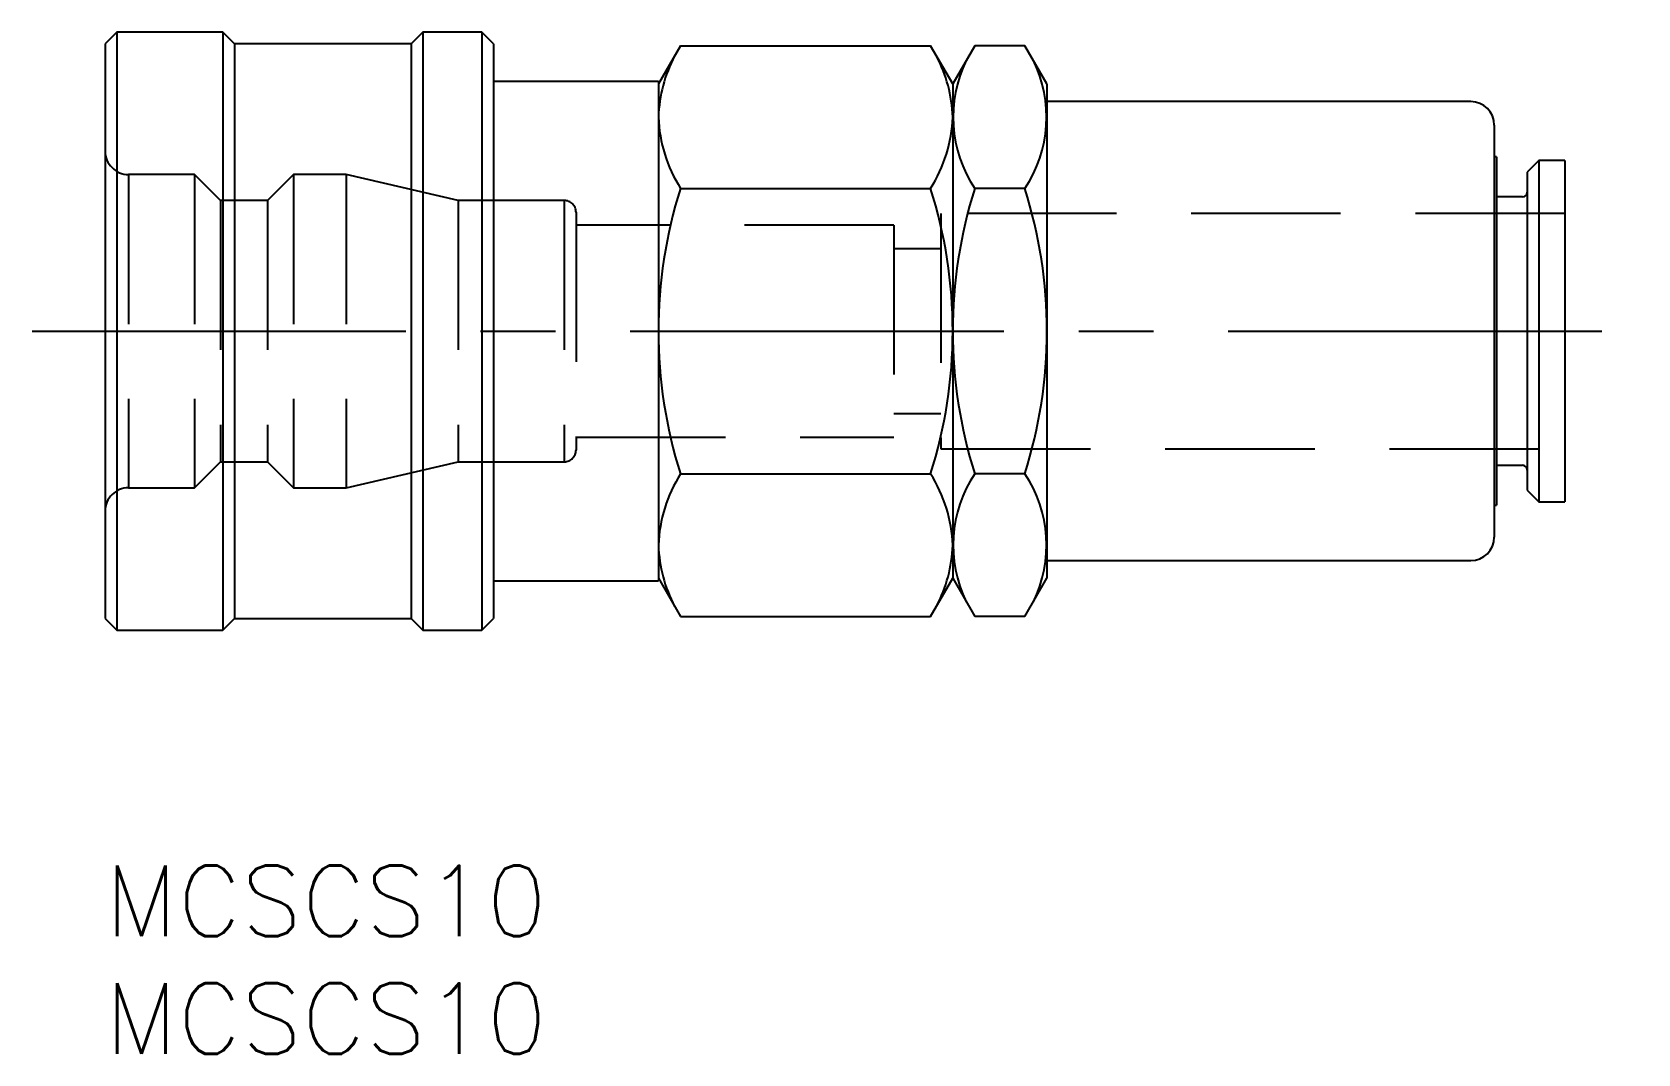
# Model space of a CAD drawing. Extents: x -3.1 to 65.1, y -8 to 35.4.
import ezdxf

# ---------------------------------------------------------------- set-up
doc = ezdxf.new("R2010")
doc.units = 0
doc.header["$LTSCALE"] = 0.5
doc.linetypes.add('CENTER', pattern=[50.8, 31.75, -6.35, 6.35, -6.35])
doc.linetypes.add('DASHED', pattern=[19.05, 12.7, -6.35])
for name, color, linetype in [('MSM_CENTER', 1, 'CENTER'), ('MSM_CONTINUOUS', 7, 'CONTINUOUS'), ('MSM_DASHED', 4, 'DASHED'), ('MSM_PART_NUMBER', 7, 'CONTINUOUS')]:
    doc.layers.add(name, color=color, linetype=linetype)
doc.styles.get("Standard").update_dxf_attribs({"font": 'txt.shx', "height": 3, "bigfont": 'bigfont.shx'})

msp = doc.modelspace()

# ---------------------------------------------------------------- linework, layer by layer
at = {"layer": 'MSM_CENTER'}
msp.add_line((-3.1, 22.7), (65.1, 22.7), dxfattribs=at)
at = {"layer": 'MSM_CONTINUOUS'}
for p, q in [((0.5, 35.4), (0, 34.9)), ((0, 34.9), (0, 10.5)), ((5, 35.4), (0.5, 35.4)), ((0.5, 35.4), (0.5, 10)), ((5.5, 34.9), (5, 35.4)), ((5, 35.4), (5, 10)), ((13, 34.9), (5.5, 34.9)), ((5.5, 34.9), (5.5, 10.5)), ((13.5, 35.4), (13, 34.9)), ((13, 34.9), (13, 10.5)), ((16, 35.4), (13.5, 35.4)), ((13.5, 35.4), (13.5, 10)), ((16.5, 34.9), (16, 35.4)), ((16, 35.4), (16, 10)), ((16.5, 34.9), (16.5, 10.5)), ((24.438, 34.824), (23.5, 33.2)), ((24.438, 34.824), (35.062, 34.824)), ((36, 33.2), (35.062, 34.824)), ((36.938, 34.824), (36, 33.2)), ((39.062, 34.824), (36.938, 34.824)), ((40, 33.2), (39.062, 34.824)), ((23.5, 33.3), (16.5, 33.3)), ((23.5, 33.3), (23.5, 12.1)), ((36, 33.2), (36, 12.2)), ((40, 33.2), (40, 12.2)), ((58, 32.45), (40, 32.45)), ((59, 31.45), (59, 13.95)), ((59.1, 30.1), (59, 30.1)), ((59.1, 30.1), (59.1, 15.3)), ((60.9, 29.95), (60.4, 29.45)), ((60.4, 29.45), (60.4, 15.95)), ((62, 29.95), (60.9, 29.95)), ((60.9, 29.95), (60.9, 15.45)), ((62, 29.95), (62, 15.45)), ((24.438, 28.762), (35.062, 28.762)), ((39.062, 28.762), (36.938, 28.762)), ((60.2, 28.4), (59.1, 28.4)), ((24.438, 16.638), (35.062, 16.638)), ((39.062, 16.638), (36.938, 16.638)), ((59.1, 17), (60.2, 17)), ((60.4, 15.95), (60.9, 15.45)), ((59, 15.3), (59.1, 15.3)), ((60.9, 15.45), (62, 15.45)), ((40, 12.95), (58, 12.95)), ((16.5, 12.1), (23.5, 12.1)), ((23.5, 12.2), (24.438, 10.576)), ((35.062, 10.576), (36, 12.2)), ((36, 12.2), (36.938, 10.576)), ((39.062, 10.576), (40, 12.2)), ((0, 10.5), (0.5, 10)), ((5, 10), (5.5, 10.5)), ((5.5, 10.5), (13, 10.5)), ((13, 10.5), (13.5, 10)), ((16, 10), (16.5, 10.5)), ((24.438, 10.576), (35.062, 10.576)), ((39.062, 10.576), (36.938, 10.576)), ((0.5, 10), (5, 10)), ((13.5, 10), (16, 10))]:
    msp.add_line(p, q, dxfattribs=at)
for centre, radius, start, end in [((29.561, 31.579), 6.065, 152.35641, 177.97216), ((29.939, 31.579), 6.065, 2.02784, 27.64359), ((41.464, 31.793), 5.448, 153.80753, 213.80753), ((34.536, 31.793), 5.448, 326.19247, 26.19247), ((58, 31.45), 1, 0, 90), ((29.609, 32.023), 6.113, 182.15152, 212.23273), ((29.891, 32.023), 6.113, 327.76727, 357.84848), ((43.562, 22.7), 20.062, 162.41205, 197.58795), ((15.938, 22.7), 20.062, 342.41205, 17.58795), ((56.062, 22.7), 20.062, 162.41205, 197.58795), ((19.938, 22.7), 20.062, 342.41205, 17.58795), ((60.2, 28.6), 0.2, 270, 0), ((29.609, 13.377), 6.113, 147.76727, 177.84848), ((29.891, 13.377), 6.113, 2.15152, 32.23273), ((41.464, 13.607), 5.448, 146.19247, 206.19247), ((34.536, 13.607), 5.448, 333.80753, 33.80753), ((60.2, 16.8), 0.2, 0, 90), ((58, 13.95), 1, 270, 0), ((29.561, 13.821), 6.065, 182.02784, 207.64359), ((29.939, 13.821), 6.065, 332.35641, 357.97216)]:
    msp.add_arc(centre, radius, start, end, dxfattribs=at)
at = {"layer": 'MSM_DASHED'}
for p, q in [((3.8, 29.35), (1, 29.35)), ((1, 29.35), (1, 16.05)), ((4.9, 28.25), (3.8, 29.35)), ((3.8, 29.35), (3.8, 16.05)), ((8, 29.35), (6.9, 28.25)), ((10.235, 29.35), (8, 29.35)), ((8, 29.35), (8, 16.05)), ((10.235, 29.35), (10.235, 16.05)), ((15, 28.25), (10.235, 29.35)), ((6.9, 28.25), (4.9, 28.25)), ((4.9, 28.25), (4.9, 17.15)), ((6.9, 28.25), (6.9, 17.15)), ((19.5, 28.25), (15, 28.25)), ((15, 28.25), (15, 17.15)), ((19.5, 28.25), (19.5, 17.15)), ((20, 27.75), (20, 17.65)), ((35.5, 27.7), (35.5, 17.7)), ((62, 27.7), (35.5, 27.7)), ((33.5, 27.2), (20, 27.2)), ((33.5, 27.2), (33.5, 18.2)), ((35.5, 26.2), (33.5, 26.2)), ((33.5, 19.2), (35.5, 19.2)), ((20, 18.2), (33.5, 18.2)), ((3.8, 16.05), (4.9, 17.15)), ((4.9, 17.15), (6.9, 17.15)), ((6.9, 17.15), (8, 16.05)), ((10.235, 16.05), (15, 17.15)), ((15, 17.15), (19.5, 17.15)), ((35.5, 17.7), (62, 17.7)), ((1, 16.05), (3.8, 16.05)), ((8, 16.05), (10.235, 16.05))]:
    msp.add_line(p, q, dxfattribs=at)
for centre, radius, start, end in [((1, 30.35), 1, 180, 270), ((19.5, 27.75), 0.5, 0, 90), ((19.5, 17.65), 0.5, 270, 0), ((1, 15.05), 1, 90, 180)]:
    msp.add_arc(centre, radius, start, end, dxfattribs=at)

# ---------------------------------------------------------------- texts
at = {"layer": 'MSM_PART_NUMBER'}
for p in [(0, -3), (0, -8)]:
    msp.add_text('MCSCS10', height=3, dxfattribs=at).set_placement(p)

doc.saveas('drawing.dxf')
